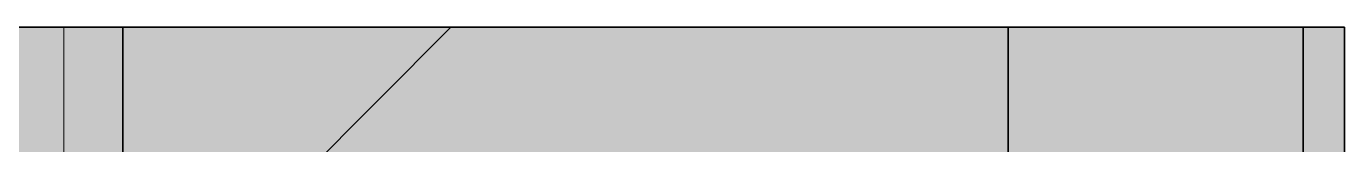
# Model space of a CAD drawing. Header units: millimetres. Extents: x -1379 to 1385823, y -4884429 to 548763.
# Drawn here: x 671816.4 to 672039.8, y -2335170.2 to -2335150.4 of the extents above; entities that cross this region are included whole.
import ezdxf
from ezdxf.xclip import XClip

# ---------------------------------------------------------------- set-up
doc = ezdxf.new("R2010")
doc.units = ezdxf.units.MM
doc.header["$XCLIPFRAME"] = 0
doc.layers.add('000 - CONCRETE_COL_HATCH_', color=7, linetype='Continuous')
doc.layers.add('000 - CONCRETE_EX_LOUVERS_DEF_SUB', color=7, linetype='Continuous', plot=False)
doc.layers.add('A-GLAZ-CURT', color=7, linetype='Continuous', lineweight=35)
doc.layers.add('WALL-E', color=7, linetype='Continuous', lineweight=50)

# ---------------------------------------------------------------- blocks, each defined once
blk = doc.blocks.new('DPA_Curved type B 1 - Curved Type B-5847192-IV01 - ELEVATION 4')
at = {"layer": 'A-GLAZ-CURT', "color": 7}
for p, q in [((2313909.73, 109825), (2315497.73, 109825)), ((2315497.73, 109825), (2315447.73, 109825)), ((2315497.73, 109825), (2315497.73, 106775)), ((2315497.73, 106775), (2315497.73, 109825))]:
    blk.add_line(p, q, dxfattribs=at)
blk = doc.blocks.new('DPA_Curved type A 1 - Curved Type A-5848720-IV01 - ELEVATION 4')
at = {"layer": 'A-GLAZ-CURT', "color": 7}
for p, q in [((2315647.73, 109825), (2315497.73, 109825)), ((2315497.73, 109825), (2315647.73, 109825)), ((2315497.73, 106775), (2315497.73, 109825)), ((2315497.73, 109825), (2315497.73, 106775)), ((2315647.73, 109825), (2315697.73, 109825)), ((2315697.73, 109825), (2315647.73, 109825)), ((2315647.73, 109825), (2315647.73, 106775)), ((2315647.73, 109825), (2315647.73, 106775)), ((2315697.73, 109825), (2315697.73, 109825))]:
    blk.add_line(p, q, dxfattribs=at)
blk = doc.blocks.new('DPA_Curved type C_Left 1 - Curved Type C_Left-5848721-IV01 - ELEVATION 4')
at = {"layer": 'A-GLAZ-CURT', "color": 7}
for p, q in [((2315497.73, 109825), (2315647.73, 109825)), ((2315647.73, 109825), (2315497.73, 109825)), ((2315497.73, 106775), (2315497.73, 109825)), ((2315497.73, 109825), (2315497.73, 106775)), ((2315647.73, 109825), (2315697.73, 109825)), ((2315697.73, 109825), (2315647.73, 109825)), ((2315697.73, 109825), (2315697.73, 109825)), ((2315697.73, 109825), (2315697.73, 109825))]:
    blk.add_line(p, q, dxfattribs=at)
blk = doc.blocks.new('DPA_Curved type B 1 - Curved Type B-5848722-IV01 - ELEVATION 4')
at = {"layer": 'A-GLAZ-CURT', "color": 7}
for p, q in [((2315497.73, 109825), (2315647.73, 109825)), ((2315647.73, 109825), (2315497.73, 109825)), ((2315497.73, 106775), (2315497.73, 109825)), ((2315497.73, 109825), (2315497.73, 106775)), ((2315647.73, 109825), (2315697.73, 109825)), ((2315697.73, 109825), (2315647.73, 109825)), ((2315697.73, 109825), (2315697.73, 109825)), ((2315697.73, 109825), (2315697.73, 109825))]:
    blk.add_line(p, q, dxfattribs=at)
blk = doc.blocks.new('DPA_Curved type A 1 - Curved Type A-V202-IV01 - ELEVATION 4')
at = {"layer": 'A-GLAZ-CURT', "color": 7}
for p, q in [((2315647.73, 109825), (2315497.73, 109825)), ((2315497.73, 109825), (2315647.73, 109825)), ((2315497.73, 106775), (2315497.73, 109825)), ((2315497.73, 109825), (2315497.73, 106775)), ((2315647.73, 109825), (2315697.73, 109825)), ((2315697.73, 109825), (2315647.73, 109825)), ((2315697.73, 109825), (2315697.73, 109825))]:
    blk.add_line(p, q, dxfattribs=at)
blk = doc.blocks.new('DPA_Curved type A 1 - Curved Type A-5848723-IV01 - ELEVATION 4')
at = {"layer": 'A-GLAZ-CURT', "color": 7}
for p, q in [((2315647.73, 109825), (2315497.73, 109825)), ((2315497.73, 109825), (2315647.73, 109825)), ((2315497.73, 106775), (2315497.73, 109825)), ((2315497.73, 109825), (2315497.73, 106775)), ((2315647.73, 109825), (2315697.73, 109825)), ((2315697.73, 109825), (2315647.73, 109825)), ((2315697.73, 109825), (2315697.73, 109825))]:
    blk.add_line(p, q, dxfattribs=at)
blk = doc.blocks.new('DPA_Curved type B 1 - Curved Type B-5848724-IV01 - ELEVATION 4')
at = {"layer": 'A-GLAZ-CURT', "color": 7}
for p, q in [((2315497.73, 109825), (2315647.73, 109825)), ((2315647.73, 109825), (2315497.73, 109825)), ((2315497.73, 106775), (2315497.73, 109825)), ((2315497.73, 109825), (2315497.73, 106775)), ((2315647.73, 109825), (2315697.73, 109825)), ((2315697.73, 109825), (2315647.73, 109825)), ((2315647.73, 109825), (2315647.73, 106775)), ((2315647.73, 109825), (2315647.73, 106775)), ((2315647.73, 109825), (2315647.73, 106775)), ((2315647.73, 109825), (2315647.73, 106775)), ((2315697.73, 109825), (2315654.5, 109825)), ((2315654.5, 109825), (2315697.73, 109825)), ((2315654.57, 109825), (2315704.78, 109825)), ((2315704.78, 109825), (2315654.57, 109825)), ((2315697.73, 109825), (2315697.73, 106775)), ((2315704.78, 109825), (2315704.78, 106775))]:
    blk.add_line(p, q, dxfattribs=at)
blk = doc.blocks.new('C-1-IV01_REV00_20260605-145658_ELEVATION_4_EX')
at = {"layer": '000 - CONCRETE_EX_LOUVERS_DEF_SUB', "color": 7, "lineweight": 9}
for p, q in [((12040, 109825), (16165, 109825)), ((16155, 109825), (14582, 109825)), ((16165, 109825), (16155, 109825))]:
    blk.add_line(p, q, dxfattribs=at)
at = {"layer": 'WALL-E', "color": 7, "lineweight": 9}
for p, q in [((16155, 106775), (16155, 109825)), ((16155, 109825), (16155, 106775)), ((16165, 109825), (16165, 103675)), ((16165, 109825), (16165, 103675))]:
    blk.add_line(p, q, dxfattribs=at)
at = {"layer": 'A-GLAZ-CURT', "color": 7}
for name in ['DPA_Curved type B 1 - Curved Type B-5847192-IV01 - ELEVATION 4', 'DPA_Curved type A 1 - Curved Type A-5848720-IV01 - ELEVATION 4', 'DPA_Curved type C_Left 1 - Curved Type C_Left-5848721-IV01 - ELEVATION 4', 'DPA_Curved type B 1 - Curved Type B-5848722-IV01 - ELEVATION 4', 'DPA_Curved type A 1 - Curved Type A-V202-IV01 - ELEVATION 4', 'DPA_Curved type C_Left 1 - Curved Type C_Left-5848721-IV01 - ELEVATION 4', 'DPA_Curved type B 1 - Curved Type B-5848722-IV01 - ELEVATION 4', 'DPA_Curved type A 1 - Curved Type A-V202-IV01 - ELEVATION 4', 'DPA_Curved type C_Left 1 - Curved Type C_Left-5848721-IV01 - ELEVATION 4', 'DPA_Curved type A 1 - Curved Type A-5848723-IV01 - ELEVATION 4', 'DPA_Curved type B 1 - Curved Type B-5848724-IV01 - ELEVATION 4', 'DPA_Curved type B 1 - Curved Type B-5848722-IV01 - ELEVATION 4']:
    blk.add_blockref(name, (-2299332.73, 0), dxfattribs=at)
blk = doc.blocks.new('C-1-IV01_REV00-1_20260614-181020_ELEVATION_4_PRECAST')
at = {"layer": '000 - CONCRETE_COL_HATCH_'}
h = blk.add_hatch(dxfattribs=at)
h.set_pattern_fill('ANSI31')
h.set_pattern_definition([(45, (0, 0), (-112.2532, 112.2532), [])])
h.paths.add_polyline_path([(14582, 109825), (14582, 103675), (16372.05, 103675), (16372.05, 109825)])
h.paths.add_polyline_path([(13072, 103675), (13072, 109825), (782.9, 109825), (782.9, 103675)])
h = blk.add_hatch(dxfattribs=at)
h.set_pattern_fill('AR-CONC', scale=0.05)
h.set_pattern_definition([(50, (0, 0), (455.4617, -39.8477), [47.625, -523.875]), (355, (0, 0), (-88.1086, 477.6421), [38.1, -419.1015]), (100.45144, (37.96, -3.3), (367.3531, 437.7944), [40.475, -445.2256]), (46.1842, (0, 127), (677.6976, -105.1058), [71.4375, -785.8125]), (96.63556, (56.5, 118.24), (593.5103, 618.5653), [60.7126, -667.839]), (351.18415, (0, 127), (593.5103, 618.5653), [57.15, -628.6493]), (21, (63.5, 95.25), (379.036, -255.663), [47.625, -523.875]), (326, (63.5, 95.25), (154.505, 460.47), [38.1, -419.1]), (71.45144, (95.1, 73.94), (533.541, 204.807), [40.475, -445.2248]), (37.5, (0, 0), (7.7215, 211.3876), [0, -414.02, 0, -425.45, 0, -420.6875]), (7.5, (0, 0), (167.04916, 250.45144), [0, -242.57, 0, -404.495, 0, -160.3375]), (327.5, (-141.6, 0), (338.9765, -14.32186), [0, -158.75, 0, -495.3, 0, -657.225]), (317.5, (-205.1, 0), (370.32295, 63.5662), [0, -206.375, 0, -328.93, 0, -466.725])])
h.paths.add_polyline_path([(13072, 103675), (13072, 109825), (782.9, 109825), (782.9, 103675)])
h.paths.add_polyline_path([(14582, 109825), (14582, 103675), (16372.05, 103675), (16372.05, 109825)])
at = {"color": 7}
blk.add_lwpolyline([(782.9, 103675), (16372.05, 103675), (16372.05, 109825), (782.9, 109825)], close=True, dxfattribs=at)

msp = doc.modelspace()

# ---------------------------------------------------------------- block references
at = {"color": 7}
msp.add_blockref('C-1-IV01_REV00-1_20260614-181020_ELEVATION_4_PRECAST', (655667.78, -2444975.37), dxfattribs=at)

# ---------------------------------------------------------------- next in the draw order: block references
ref = msp.add_blockref('C-1-IV01_REV00_20260605-145658_ELEVATION_4_EX', (655667.78, -2444975.37), dxfattribs=at)
XClip(ref).set_block_clipping_path([(-1731.8749551864, 99504.3722498701), (18667.8333906819, 116111.7620017761)])

doc.saveas('drawing.dxf')
